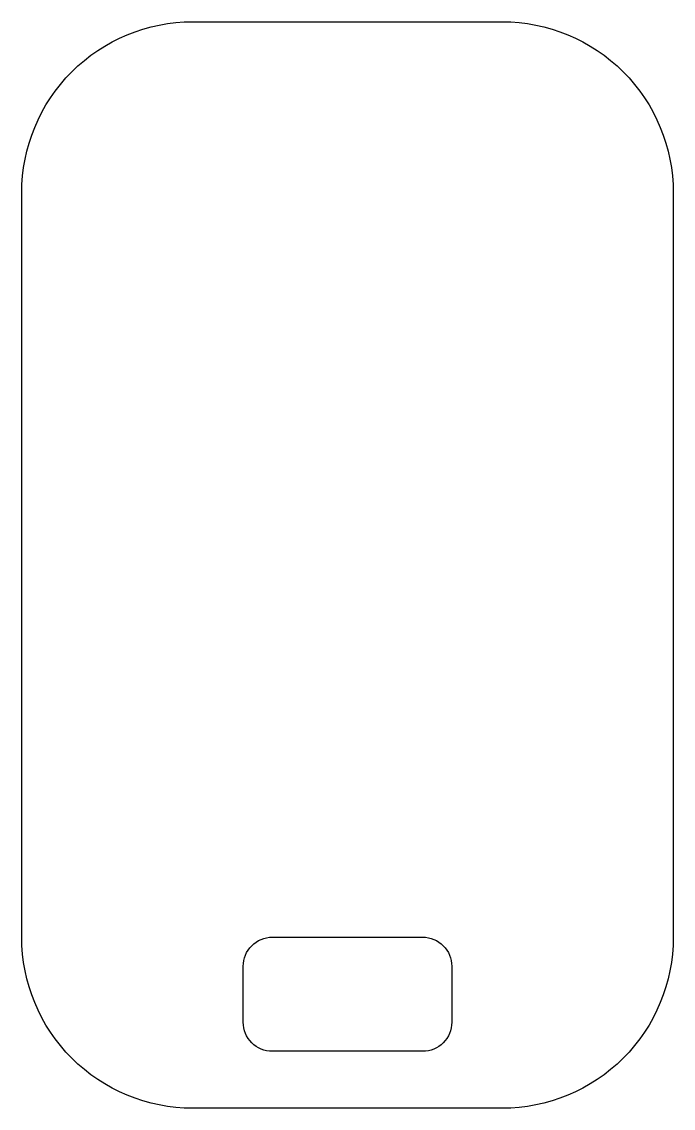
# Model space of a CAD drawing. Header units: millimetres. Extents: x -19.1 to 19.1, y -31.8 to 31.8.
import ezdxf

# ---------------------------------------------------------------- set-up
doc = ezdxf.new("R2010")
doc.units = ezdxf.units.MM
doc.layers.get('0').update_dxf_attribs({"linetype": 'CONTINUOUS'})

msp = doc.modelspace()

# ---------------------------------------------------------------- linework, layer by layer
for points in [[(19.05, -21.75, -0.414214), (9.05, -31.75), (-9.05, -31.75, -0.414214), (-19.05, -21.75), (-19.05, 21.75, -0.414214), (-9.05, 31.75), (9.05, 31.75, -0.414214), (19.05, 21.75)], [(-6.098, -23.45, -0.414214), (-4.398, -21.75), (4.398, -21.75, -0.414214), (6.098, -23.45), (6.098, -26.721, -0.414214), (4.398, -28.421), (-4.398, -28.421, -0.414214), (-6.098, -26.721)]]:
    msp.add_lwpolyline(points, format="xyb", close=True)

doc.saveas('drawing.dxf')
